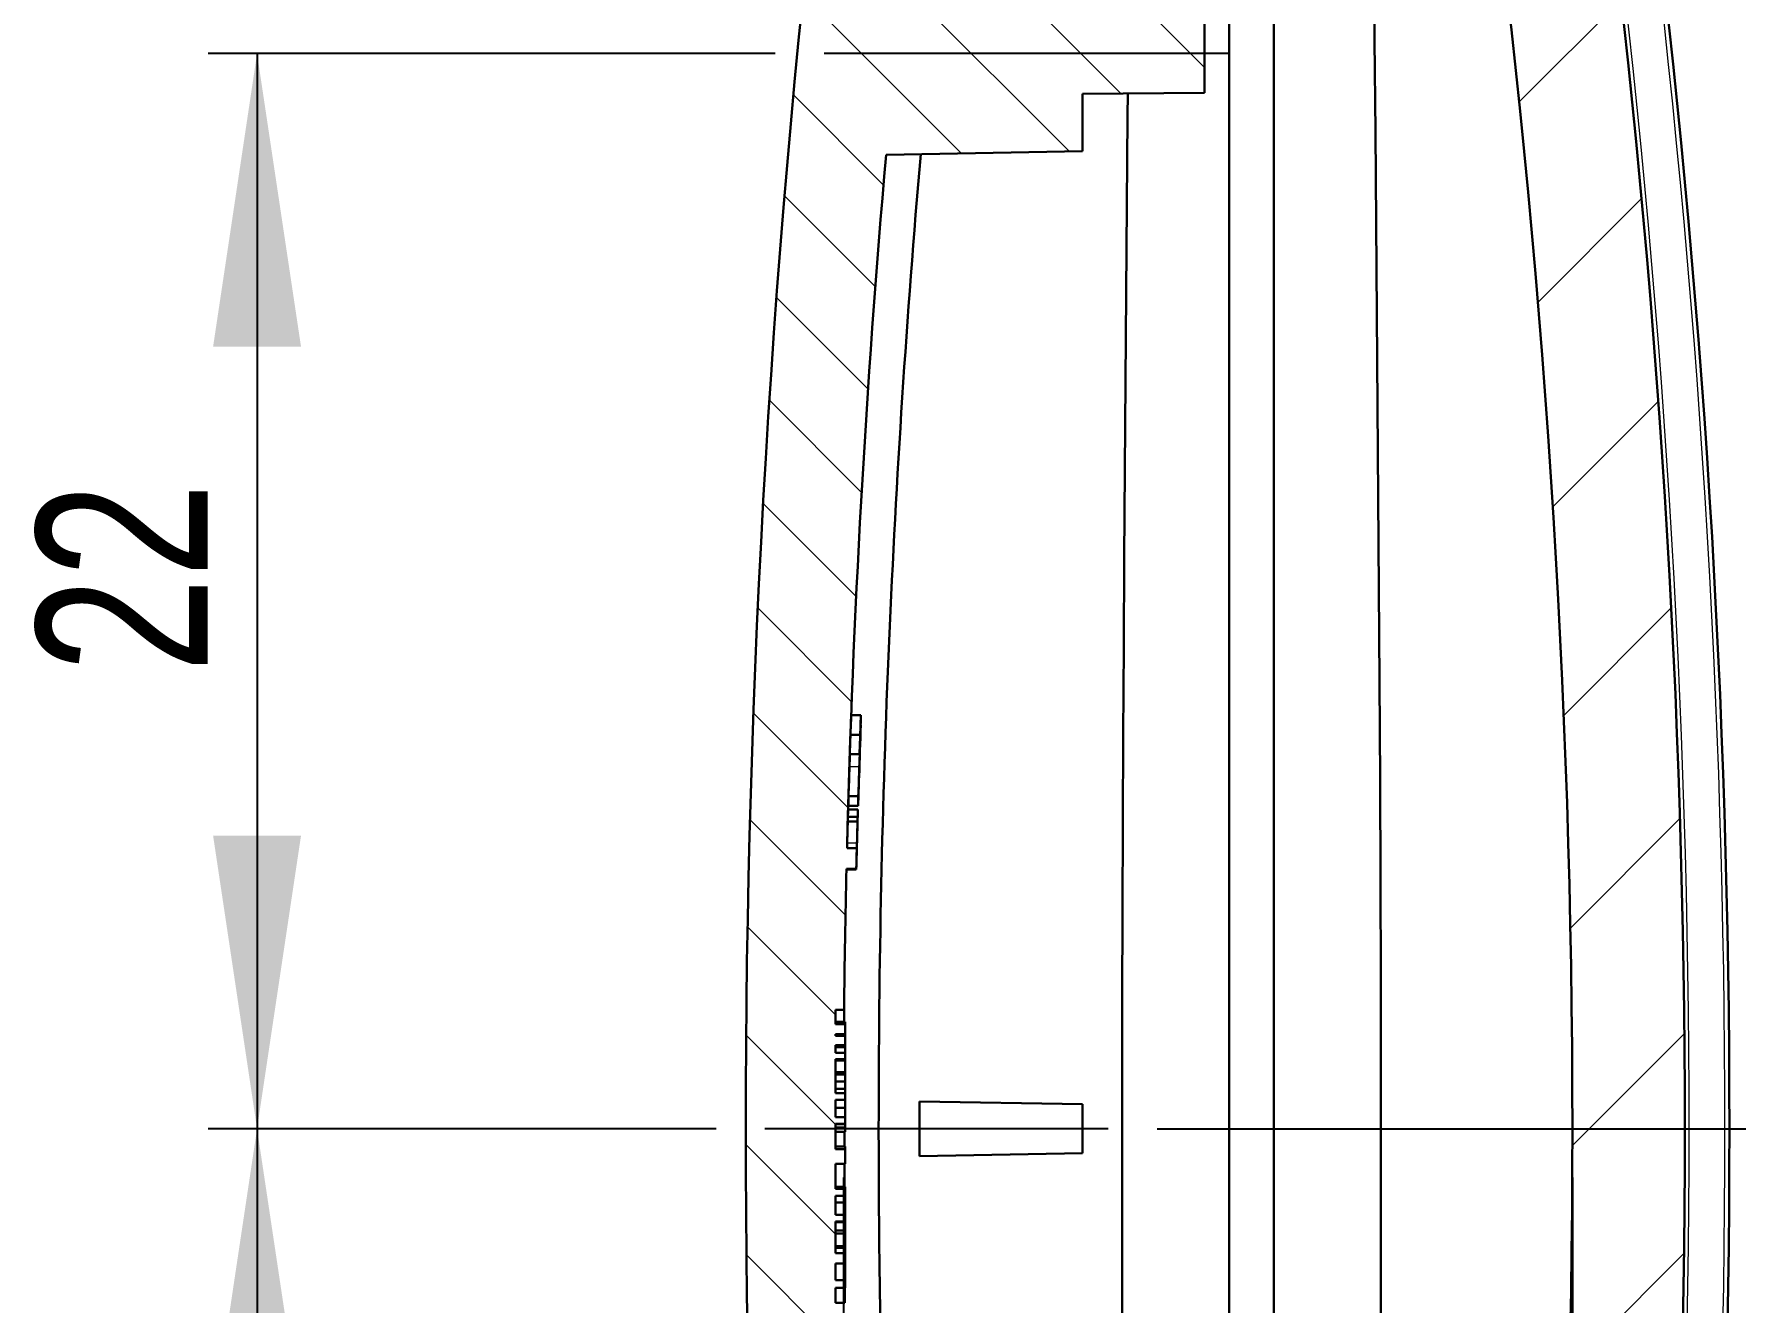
# Model space of a CAD drawing. Header units: millimetres. Extents: x 0 to 1188, y 0 to 841.
# Drawn here: x 612.32 to 647.15, y 658.54 to 684.51 of the extents above; entities that cross this region are included whole.
import ezdxf

# ---------------------------------------------------------------- set-up
doc = ezdxf.new("R2010")
doc.units = ezdxf.units.MM
doc.linetypes.add('SLD-Durchgehend', pattern=[0])
doc.styles.add('SLDTEXTSTYLE3', font='ARIALN.TTF', dxfattribs={"width": 0.87})
doc.dimstyles.new('SLDDIMSTYLE2', dxfattribs={"dimtxt": 3.5, "dimasz": 6, "dimexe": 0, "dimexo": 0.0625, "dimgap": 0.875, "dimtad": 1, "dimrnd": 1e-09, "dimzin": 12, "dimdsep": 46, "dimtxsty": 'SLDTEXTSTYLE3', "dimsah": 1, "dimcen": 0.09, "dimadec": 0, "dimazin": 3, "dimtfac": 1, "dimtofl": 0, "dimtmove": 0, "dimatfit": 3, "dimfxl": 0, "dimfrac": 2, "dimtolj": 1, "dimtzin": 12, "dimarcsym": 0})
doc.dimstyles.new('SLDDIMSTYLE3', dxfattribs={"dimtxt": 3.5, "dimasz": 6, "dimexe": 0, "dimexo": 0.0625, "dimgap": 0.875, "dimtad": 1, "dimrnd": 1e-09, "dimzin": 12, "dimdsep": 46, "dimtxsty": 'SLDTEXTSTYLE3', "dimsah": 1, "dimcen": 0.09, "dimadec": 0, "dimazin": 3, "dimtfac": 1, "dimtmove": 0, "dimatfit": 0, "dimfxl": 0, "dimfrac": 2, "dimtolj": 1, "dimtzin": 12, "dimarcsym": 0})

# ---------------------------------------------------------------- blocks, each defined once
blk = doc.blocks.new('_D_27')
for p, q in [((627.4872218244136, 684.1066927859217), (615.8846556999551, 684.1066927859217)), ((616.8846556999551, 684.1066927859217), (616.8846556999551, 662.1068535488031)), ((626.2771401397538, 662.1068535488031), (615.8846556999551, 662.1068535488031))]:
    blk.add_line(p, q)
for points in [[(616.8846556999551, 684.1066927859217), (615.9846556999552, 678.1066927859217), (617.7846556999551, 678.1066927859217)], [(616.8846556999551, 662.1068535488031), (617.7846556999551, 668.1068535488031), (615.9846556999552, 668.1068535488031)]]:
    blk.add_solid(points)
at = {"insert": (612.3729184943379, 671.4428070671291), "char_height": 3.5, "attachment_point": 1, "rotation": 90.00000000000041, "style": 'SLDTEXTSTYLE3'}
blk.add_mtext('22', dxfattribs=at)
blk = doc.blocks.new('_D_28')
for p, q in [((626.2771401397538, 662.1068535488031), (615.8846556999553, 662.1068535488032)), ((616.8846556999553, 662.1068535488032), (616.8846556999548, 640.106692785922)), ((627.4872218244136, 640.1066927859217), (615.8846556999548, 640.106692785922))]:
    blk.add_line(p, q)
for points in [[(616.8846556999553, 662.1068535488032), (615.9846556999552, 656.1068535488032), (617.7846556999551, 656.1068535488032)], [(616.8846556999548, 640.106692785922), (617.7846556999549, 646.106692785922), (615.9846556999549, 646.106692785922)]]:
    blk.add_solid(points)
at = {"insert": (612.3729184943377, 648.4642244388826), "char_height": 3.5, "attachment_point": 1, "rotation": 89.99999999999949, "style": 'SLDTEXTSTYLE3'}
blk.add_mtext('22', dxfattribs=at)
blk = doc.blocks.new('_D_29')
for p, q in [((645.3560277264996, 692.1068500735399), (664.7640368884281, 692.1068500735399)), ((663.7640368884281, 692.1068500735399), (663.7640368884281, 662.106853548803)), ((635.3040472856575, 662.106853548803), (664.7640368884281, 662.106853548803))]:
    blk.add_line(p, q)
for points in [[(663.7640368884281, 692.1068500735399), (662.8640368884281, 686.1068500735399), (664.6640368884281, 686.1068500735399)], [(663.7640368884281, 662.106853548803), (664.6640368884281, 668.106853548803), (662.8640368884281, 668.106853548803)]]:
    blk.add_solid(points)
at = {"insert": (659.2522996828111, 675.1523540385053), "char_height": 3.5, "attachment_point": 1, "rotation": 90.00000000000041, "style": 'SLDTEXTSTYLE3'}
blk.add_mtext('30', dxfattribs=at)
blk = doc.blocks.new('_D_30')
for p, q in [((635.3040472856575, 662.106853548803), (664.7640368884283, 662.1068535488025)), ((663.7640368884283, 662.1068535488025), (663.7640368884279, 632.1068500735395)), ((645.3560277264996, 632.1068500735398), (664.7640368884279, 632.1068500735395))]:
    blk.add_line(p, q)
for points in [[(663.7640368884283, 662.1068535488025), (662.8640368884282, 656.1068535488025), (664.6640368884282, 656.1068535488025)], [(663.7640368884279, 632.1068500735395), (664.664036888428, 638.1068500735395), (662.864036888428, 638.1068500735395)]]:
    blk.add_solid(points)
at = {"insert": (659.252299682811, 644.7546774675064), "char_height": 3.5, "attachment_point": 1, "rotation": 89.99999999999949, "style": 'SLDTEXTSTYLE3'}
blk.add_mtext('30', dxfattribs=at)
blk = doc.blocks.new('_D_32')
for p, q in [((628.8846806999552, 661.1068535488022), (628.884680699955, 610.53451535022)), ((643.8004887160537, 661.1068535488038), (643.8004887160535, 610.53451535022)), ((628.884680699955, 611.53451535022), (616.884680699955, 611.53451535022)), ((628.884680699955, 611.53451535022), (643.8004887160535, 611.53451535022)), ((643.8004887160535, 611.53451535022), (655.8004887160535, 611.53451535022))]:
    blk.add_line(p, q)
for points in [[(628.884680699955, 611.53451535022), (622.884680699955, 612.43451535022), (622.884680699955, 610.63451535022)], [(643.8004887160535, 611.53451535022), (649.8004887160535, 610.63451535022), (649.8004887160535, 612.43451535022)]]:
    blk.add_solid(points)
at = {"insert": (631.9364138991457, 616.046252555837), "char_height": 3.5, "attachment_point": 1, "style": 'SLDTEXTSTYLE3'}
blk.add_mtext('14,92', dxfattribs=at)

msp = doc.modelspace()

# ---------------------------------------------------------------- hatches: boundary and pattern name
at = {"linetype": 'SLD-Durchgehend', "lineweight": 0}
h = msp.add_hatch(dxfattribs=at)
h.set_pattern_fill('ANSI31', style=0)
h.set_pattern_definition([(45, (0, 0), (-2.245064030267288, 2.245064030267288), [])])
edge = h.paths.add_edge_path(flags=0)
edge.add_arc((440.5846806999552, 662.1068535488038), 207, 350.1714956414312, 352.7223075003661)
edge.add_arc((645.8178609187197, 635.8970893893895), 0.1, 352.722307500389, 442.7499999999771)
edge.add_line((645.8304808156333, 635.9962898843576), (644.5565558615382, 636.158353607946))
edge.add_arc((644.5691757584516, 636.2575541029139), 0.1, 172.7778654556889, 262.7500000000973, ccw=False)
edge.add_arc((440.5846806999552, 662.1068535488038), 205.5158080160984, 352.7778654556407, 367.2221345443605)
edge.add_arc((644.5691757584518, 687.956152994692), 0.1, 97.24999999996652, 187.2221345443668, ccw=False)
edge.add_line((644.5565558615383, 688.05535348966), (645.8304808156336, 688.2174172132484))
edge.add_arc((645.8178609187199, 688.3166177082164), 0.1, 277.2500000000245, 367.2776924996127)
edge.add_arc((440.5846806999552, 662.1068535488038), 207, 7.277692499634314, 9.82850435856915)
edge.add_spline(control_points=[(644.5465620238388, 697.4416942421199), (644.5274566566005, 697.5519753858534), (644.4890476148291, 697.6604788052501), (644.4345155662697, 697.7582192850956), (644.3879811211568, 697.8416252658874), (644.3287809789766, 697.9190696270989), (644.2605051336185, 697.9858560115978)], knot_values=[1.430489624538199e-17, 1.430489624538199e-17, 1.430489624538199e-17, 1.430489624538199e-17, 0.0003357715167857481, 0.0003357715167857481, 0.0003357715167857481, 0.0006211764384765263, 0.0006211764384765263, 0.0006211764384765263, 0.0006211764384765263], weights=[1, 1, 1, 1, 1, 1, 1], degree=3, periodic=0)
edge.add_spline(control_points=[(644.2605051336185, 697.9858560115978), (643.6197133676845, 698.6126686865487), (642.9410623902523, 699.2029624291266), (642.2314921833391, 699.7507017268122), (641.6916678015667, 700.1674089460059), (641.132741633489, 700.5604727869743), (640.5580246324945, 700.9275635638293)], knot_values=[3.07237137224682e-05, 3.07237137224682e-05, 3.07237137224682e-05, 3.07237137224682e-05, 0.002719881707251286, 0.002719881707251286, 0.002719881707251286, 0.004764230953056328, 0.004764230953056328, 0.004764230953056328, 0.004764230953056328], weights=[1, 1, 1, 1, 1, 1, 1], degree=3, periodic=0)
edge.add_spline(control_points=[(640.5580246324945, 700.9275635638293), (640.4822606928768, 700.9759565005332), (640.3963176074376, 701.0110459905678), (640.3083337488766, 701.0295092378966), (640.2705728974145, 701.0374332815938), (640.2320850041433, 701.0424495572756), (640.1935545639674, 701.0444688520802)], knot_values=[3.736708725176135e-17, 3.736708725176135e-17, 3.736708725176135e-17, 3.736708725176135e-17, 0.000269700681910329, 0.000269700681910329, 0.000269700681910329, 0.0003839048015372343, 0.0003839048015372343, 0.0003839048015372343, 0.0003839048015372343], weights=[1, 1, 1, 1, 1, 1, 1], degree=3, periodic=0)
edge.add_line((640.1935545639674, 701.0444688520801), (637.6946806999553, 701.1754292820013))
edge.add_line((637.6946806999553, 701.1754292820013), (637.6946806999553, 699.1726845900056))
edge.add_line((637.6946806999553, 699.1726845900056), (639.7543436188312, 699.0647422303556))
edge.add_spline(control_points=[(639.7543436188312, 699.0647422303556), (640.2639671501078, 698.72799665597), (640.7593549808608, 698.3686541022533), (641.2376828261466, 697.9887643841462), (641.7195579487358, 697.6060574054754), (642.1850447592062, 697.2017612084553), (642.631449262248, 696.7782151248259)], knot_values=[2.489836038553667e-05, 2.489836038553667e-05, 2.489836038553667e-05, 2.489836038553667e-05, 0.001857389109943501, 0.001857389109943501, 0.001857389109943501, 0.003703498353966795, 0.003703498353966795, 0.003703498353966795, 0.003703498353966795], weights=[1, 1, 1, 1, 1, 1, 1], degree=3, periodic=0)
edge.add_arc((440.5846806999552, 662.1068535488038), 205, 9.146626698531804, 9.737157490976585, ccw=False)
edge.add_spline(control_points=[(642.9780590514101, 694.6939736959544), (639.8746601028989, 694.6668907436227), (636.7712611543878, 694.6398077912911), (633.6678622058768, 694.6127248389591), (633.4434683705697, 694.6107665836249), (633.2190745352625, 694.6088083282906), (632.9946806999553, 694.6068500729564)], knot_values=[0.01553141202188759, 0.01553141202188759, 0.01553141202188759, 0.01553141202188759, 0.02484196338468785, 0.02484196338468785, 0.02484196338468785, 0.02551517052427439, 0.02551517052427439, 0.02551517052427439, 0.02551517052427439], weights=[1, 1, 1, 1, 1, 1, 1], degree=3, periodic=0)
edge.add_line((632.9946806999553, 694.6068500729564), (632.9946806999552, 693.4568500724594))
edge.add_spline(control_points=[(632.9946806999552, 693.4568500724594), (633.0955610696155, 693.3559697027184), (633.1964414392676, 693.2550893329691), (633.2973218089011, 693.1542089632013)], knot_values=[0.002305656127740359, 0.002305656127740359, 0.002305656127740359, 0.002305656127740359, 0.002733655288763948, 0.002733655288763948, 0.002733655288763948, 0.002733655288763948], weights=[1, 1, 1, 1], degree=3, periodic=0)
edge.add_spline(control_points=[(633.2973218089011, 693.1542089632013), (633.4063811241218, 693.1532572169748), (633.5154404393426, 693.1523054707483), (633.6244997545633, 693.1513537245218), (634.31478520797, 693.1453296946239), (635.0050706613766, 693.139305664726), (635.6953561147832, 693.1332816348279), (638.3618014508675, 693.1100119188764), (641.0282467869519, 693.0867422029227), (643.6946921230361, 693.0634724869662)], knot_values=[0.01002748567136656, 0.01002748567136656, 0.01002748567136656, 0.01002748567136656, 0.01035467607543689, 0.01035467607543689, 0.01035467607543689, 0.01242561129052426, 0.01242561129052426, 0.01242561129052426, 0.0204252519005801, 0.0204252519005801, 0.0204252519005801, 0.0204252519005801], weights=[1, 1, 1, 1, 1, 1, 1, 1, 1, 1], degree=3, periodic=0)
edge.add_spline(control_points=[(643.6946921230361, 693.0634724869662), (643.7538425737719, 693.003280550904), (643.8129930244991, 692.9430886148332), (643.8721434752099, 692.8828966787464), (643.9129892168014, 692.8413317500309), (643.953834958385, 692.7997668213077), (643.9946806999552, 692.7582018925714)], knot_values=[0.001629402823340384, 0.001629402823340384, 0.001629402823340384, 0.001629402823340384, 0.001882575896360771, 0.001882575896360771, 0.001882575896360771, 0.002057401984652887, 0.002057401984652887, 0.002057401984652887, 0.002057401984652887], weights=[1, 1, 1, 1, 1, 1, 1], degree=3, periodic=0)
edge.add_line((643.9946806999552, 692.7582018925714), (643.9946806999552, 691.4554982545083))
edge.add_spline(control_points=[(643.9946806999552, 691.4554982545083), (643.8946845077047, 691.353741389655), (643.7946883153804, 691.2519845248744), (643.694692123036, 691.1502276601135)], knot_values=[0.003882968331759342, 0.003882968331759342, 0.003882968331759342, 0.003882968331759342, 0.004310591267641046, 0.004310591267641046, 0.004310591267641046, 0.004310591267641046], weights=[1, 1, 1, 1], degree=3, periodic=0)
edge.add_spline(control_points=[(643.694692123036, 691.1502276601135), (641.0282467869519, 691.126957944157), (638.3618014508675, 691.1036882282033), (635.6953561147832, 691.0804185122519), (635.0050706613766, 691.0743944823538), (634.31478520797, 691.0683704524558), (633.6244997545633, 691.062346422558), (633.5154404393426, 691.0613946763315), (633.4063811241218, 691.060442930105), (633.2973218089011, 691.0594911838783)], knot_values=[0.02002625146303577, 0.02002625146303577, 0.02002625146303577, 0.02002625146303577, 0.02802589207309161, 0.02802589207309161, 0.02802589207309161, 0.03009682728817899, 0.03009682728817899, 0.03009682728817899, 0.03042401769224932, 0.03042401769224932, 0.03042401769224932, 0.03042401769224932], weights=[1, 1, 1, 1, 1, 1, 1, 1, 1, 1], degree=3, periodic=0)
edge.add_spline(control_points=[(633.2973218089011, 691.0594911838783), (633.1964414392676, 690.9586108141107), (633.0955610696155, 690.8577304443614), (632.9946806999552, 690.7568500746203)], knot_values=[0.005698678298353532, 0.005698678298353532, 0.005698678298353532, 0.005698678298353532, 0.006127460469451012, 0.006127460469451012, 0.006127460469451012, 0.006127460469451012], weights=[1, 1, 1, 1], degree=3, periodic=0)
edge.add_line((632.9946806999552, 690.7568500746203), (632.9946806999552, 689.6068500741234))
edge.add_spline(control_points=[(632.9946806999552, 689.6068500741234), (633.2188944234422, 689.6048933906012), (633.443108146929, 689.6029367070789), (633.6673218704159, 689.6009800235568), (635.323386586029, 689.5865277657273), (636.9794513016419, 689.5720755078979), (638.6355160172549, 689.5576232500686), (639.8516348312746, 689.5470103419583), (641.0677536452944, 689.5363974338482), (642.283872459314, 689.525784525738)], knot_values=[0.02416924985471032, 0.02416924985471032, 0.02416924985471032, 0.02416924985471032, 0.02484191663826091, 0.02484191663826091, 0.02484191663826091, 0.02981029996591309, 0.02981029996591309, 0.02981029996591309, 0.03345879533149627, 0.03345879533149627, 0.03345879533149627, 0.03345879533149627], weights=[1, 1, 1, 1, 1, 1, 1, 1, 1, 1], degree=3, periodic=0)
edge.add_arc((643.0391452557919, 688.8703739651728), 1, 139.0492118347952, 187.5305659809066)
edge.add_arc((440.5846806999552, 662.1068535488038), 203.2158080160984, -7.530565980909216, 7.530565980907113, ccw=False)
edge.add_arc((643.0391452557918, 635.343333132433), 1, 172.4694340190877, 220.9513114783459)
edge.add_spline(control_points=[(642.2838784455622, 634.6879156735829), (639.4115789760535, 634.6628494958514), (636.5392795065446, 634.63778331812), (633.6669800370358, 634.6127171403883), (633.4428802580089, 634.6107614512443), (633.2187804789819, 634.6088057621005), (632.9946806999551, 634.6068500729565)], knot_values=[0.01622466053887799, 0.01622466053887799, 0.01622466053887799, 0.01622466053887799, 0.02484188706498601, 0.02484188706498601, 0.02484188706498601, 0.02551421200214026, 0.02551421200214026, 0.02551421200214026, 0.02551421200214026], weights=[1, 1, 1, 1, 1, 1, 1], degree=3, periodic=0)
edge.add_line((632.9946806999551, 634.6068500729565), (632.9946806999551, 633.4568500724595))
edge.add_spline(control_points=[(632.9946806999551, 633.4568500724595), (633.0955610696154, 633.3559697027184), (633.1964414392673, 633.2550893329692), (633.2973218089008, 633.1542089632014)], knot_values=[0.002305656127740367, 0.002305656127740367, 0.002305656127740367, 0.002305656127740367, 0.002733655288763946, 0.002733655288763946, 0.002733655288763946, 0.002733655288763946], weights=[1, 1, 1, 1], degree=3, periodic=0)
edge.add_spline(control_points=[(633.2973218089008, 633.1542089632014), (633.4063811241216, 633.1532572169748), (633.5154404393423, 633.1523054707483), (633.6244997545631, 633.1513537245216), (634.3147852079697, 633.1453296946239), (635.0050706613764, 633.139305664726), (635.695356114783, 633.1332816348279), (638.3618014508673, 633.1100119188762), (641.0282467869516, 633.0867422029226), (643.6946921230358, 633.0634724869662)], knot_values=[0.01002748567136656, 0.01002748567136656, 0.01002748567136656, 0.01002748567136656, 0.01035467607543689, 0.01035467607543689, 0.01035467607543689, 0.01242561129052426, 0.01242561129052426, 0.01242561129052426, 0.02042525190058007, 0.02042525190058007, 0.02042525190058007, 0.02042525190058007], weights=[1, 1, 1, 1, 1, 1, 1, 1, 1, 1], degree=3, periodic=0)
edge.add_spline(control_points=[(643.6946921230358, 633.0634724869662), (643.7538425737043, 633.0032805509724), (643.8129930243645, 632.94308861497), (643.8721434750081, 632.8828966789516), (643.9129892166667, 632.8413317501677), (643.9538349583175, 632.799766821376), (643.994680699955, 632.7582018925714)], knot_values=[0.001629402823340389, 0.001629402823340389, 0.001629402823340389, 0.001629402823340389, 0.001882575896073151, 0.001882575896073151, 0.001882575896073151, 0.002057401984652952, 0.002057401984652952, 0.002057401984652952, 0.002057401984652952], weights=[1, 1, 1, 1, 1, 1, 1], degree=3, periodic=0)
edge.add_line((643.994680699955, 632.7582018925714), (643.994680699955, 631.4554982545083))
edge.add_spline(control_points=[(643.994680699955, 631.4554982545083), (643.8946845077045, 631.3537413896552), (643.7946883153802, 631.2519845248744), (643.6946921230358, 631.1502276601134)], knot_values=[0.003882968331784258, 0.003882968331784258, 0.003882968331784258, 0.003882968331784258, 0.004310591267677723, 0.004310591267677723, 0.004310591267677723, 0.004310591267677723], weights=[1, 1, 1, 1], degree=3, periodic=0)
edge.add_spline(control_points=[(643.6946921230358, 631.1502276601134), (641.0282467869516, 631.1269579441571), (638.3618014508673, 631.1036882282034), (635.695356114783, 631.080418512252), (635.0050706613764, 631.0743944823538), (634.3147852079697, 631.0683704524558), (633.6244997545631, 631.062346422558), (633.5154404393423, 631.0613946763315), (633.4063811241216, 631.0604429301048), (633.2973218089008, 631.0594911838784)], knot_values=[0.02002625146303576, 0.02002625146303576, 0.02002625146303576, 0.02002625146303576, 0.02802589207309156, 0.02802589207309156, 0.02802589207309156, 0.03009682728817894, 0.03009682728817894, 0.03009682728817894, 0.03042401769224927, 0.03042401769224927, 0.03042401769224927, 0.03042401769224927], weights=[1, 1, 1, 1, 1, 1, 1, 1, 1, 1], degree=3, periodic=0)
edge.add_spline(control_points=[(633.2973218089008, 631.0594911838784), (633.1964414392673, 630.9586108141107), (633.0955610696154, 630.8577304443613), (632.9946806999551, 630.7568500746204)], knot_values=[0.005698678298341526, 0.005698678298341526, 0.005698678298341526, 0.005698678298341526, 0.006127460469435534, 0.006127460469435534, 0.006127460469435534, 0.006127460469435534], weights=[1, 1, 1, 1], degree=3, periodic=0)
edge.add_line((632.994680699955, 630.7568500746204), (632.994680699955, 629.6068500741233))
edge.add_spline(control_points=[(632.994680699955, 629.6068500741233), (633.218981975077, 629.6048926265496), (633.443283250199, 629.6029351789758), (633.6675845253208, 629.6009777314022), (635.3236507557596, 629.586525460353), (636.9797169861982, 629.5720731893039), (638.6357832166369, 629.5576209182549), (640.0832081223859, 629.5449894324626), (641.530633028135, 629.5323579466701), (642.978057933884, 629.5197264608778)], knot_values=[0.02416900991305474, 0.02416900991305474, 0.02416900991305474, 0.02416900991305474, 0.02484193936151197, 0.02484193936151197, 0.02484193936151197, 0.02981032723381436, 0.02981032723381436, 0.02981032723381436, 0.03415276729787304, 0.03415276729787304, 0.03415276729787304, 0.03415276729787304], weights=[1, 1, 1, 1, 1, 1, 1, 1, 1, 1], degree=3, periodic=0)
edge.add_arc((440.5846806999552, 662.1068535488038), 205, 350.26284250902216, 350.85337133659516, ccw=False)
edge.add_spline(control_points=[(642.6314492622478, 627.4354919727799), (642.1886215572724, 627.0153395350538), (641.7270200617058, 626.6141323583558), (641.2492737086336, 626.234154899357), (640.7673549663219, 625.8508589140084), (640.268080764896, 625.4884286080662), (639.7543436188311, 625.1489648672504)], knot_values=[2.603938324540252e-05, 2.603938324540252e-05, 2.603938324540252e-05, 2.603938324540252e-05, 0.001857328200881535, 0.001857328200881535, 0.001857328200881535, 0.003704639417050646, 0.003704639417050646, 0.003704639417050646, 0.003704639417050646], weights=[1, 1, 1, 1, 1, 1, 1], degree=3, periodic=0)
edge.add_line((639.7543436188311, 625.1489648672504), (637.694680699955, 625.0410225076004))
edge.add_line((637.694680699955, 625.0410225076004), (637.694680699955, 623.0382778156046))
edge.add_line((637.694680699955, 623.0382778156046), (640.1935545639672, 623.1692382455259))
edge.add_spline(control_points=[(640.1935545639672, 623.1692382455259), (640.2773823668492, 623.1736314745172), (640.3616077094545, 623.1925582819729), (640.4392558545458, 623.2244513307592), (640.48052235057, 623.2414010514433), (640.5204277404551, 623.2621291540349), (640.5580246324944, 623.2861435337768)], knot_values=[5.204170427930421e-18, 5.204170427930421e-18, 5.204170427930421e-18, 5.204170427930421e-18, 0.000251828530895371, 0.000251828530895371, 0.000251828530895371, 0.0003842927863091812, 0.0003842927863091812, 0.0003842927863091812, 0.0003842927863091812], weights=[1, 1, 1, 1, 1, 1, 1], degree=3, periodic=0)
edge.add_spline(control_points=[(640.5580246324944, 623.2861435337768), (641.3138985684872, 623.7689452429447), (642.0427250917342, 624.2969351681401), (642.7370440163496, 624.8647063618525), (643.2645548451774, 625.2960721828919), (643.7733786418402, 625.7513514248337), (644.2605051336183, 626.2278510860081)], knot_values=[2.855903457065282e-05, 2.855903457065282e-05, 2.855903457065282e-05, 2.855903457065282e-05, 0.0027192807365198, 0.0027192807365198, 0.0027192807365198, 0.00476206783299128, 0.00476206783299128, 0.00476206783299128, 0.00476206783299128], weights=[1, 1, 1, 1, 1, 1, 1], degree=3, periodic=0)
edge.add_spline(control_points=[(644.2605051336183, 626.2278510860081), (644.3405151464219, 626.3061156530865), (644.408116052358, 626.3992733847435), (644.4577097934402, 626.4996098459841), (644.5000301812727, 626.5852310929552), (644.5302586255126, 626.6779054043348), (644.5465620238385, 626.7720128554861)], knot_values=[2.655033808261411e-17, 2.655033808261411e-17, 2.655033808261411e-17, 2.655033808261411e-17, 0.0003357715018865523, 0.0003357715018865523, 0.0003357715018865523, 0.0006211764377842882, 0.0006211764377842882, 0.0006211764377842882, 0.0006211764377842882], weights=[1, 1, 1, 1, 1, 1, 1], degree=3, periodic=0)
h = msp.add_hatch(dxfattribs=at)
h.set_pattern_fill('ANSI31', scale=0.5, angle=90.0000000000002, style=0)
h.set_pattern_definition([(135.0000000000002, (0, 0), (-1.12253201513364, -1.122532015133648), [])])
edge = h.paths.add_edge_path(flags=0)
edge.add_line((629.0444480957451, 653.5728974404415), (629.2445884641178, 653.5728974404415))
edge.add_arc((856.8846806999552, 662.1068535488022), 227.8, 182.106578216694, 182.1469451740538, ccw=False)
edge.add_line((629.2386324796422, 653.733280256896), (629.0384973430135, 653.733280256896))
edge.add_arc((856.8846806999552, 662.1068535488022), 227.9999999999999, 181.997214541854, 182.1047295090637, ccw=False)
edge.add_line((629.0231855718636, 654.1608458725734), (629.2233072480468, 654.1608458725734))
edge.add_arc((856.8846806999552, 662.1068535488022), 227.8, 181.9586055132902, 181.9989687340629, ccw=False)
edge.add_line((629.2177660075852, 654.321228689028), (629.0176491979346, 654.321228689028))
edge.add_arc((856.8846806999552, 662.1068535488022), 227.9999999999999, 180.8959051152615, 181.9568867696259, ccw=False)
edge.add_line((628.9125531259002, 658.541878182996), (628.7183034011896, 658.5418781829957))
edge.add_line((628.7183034011896, 658.5418781829957), (628.7183034011896, 658.8536865989194))
edge.add_line((628.7183034011896, 658.8536865989194), (628.9183034011896, 658.8536865992185))
edge.add_line((628.9183034011896, 658.8536865992185), (628.9183034011897, 659.0109263744325))
edge.add_line((628.9183034011897, 659.0109263744325), (628.7183034011896, 659.0109263744325))
edge.add_line((628.7183034011896, 659.0109263744325), (628.7183034011896, 659.3496319583534))
edge.add_line((628.7183034011896, 659.3496319583534), (628.9183034011896, 659.3496319582948))
edge.add_line((628.9183034011896, 659.3496319582948), (628.91830340119, 659.5592034974609))
edge.add_line((628.91830340119, 659.5592034974609), (628.7183034011896, 659.5592034974609))
edge.add_line((628.7183034011896, 659.5592034974609), (628.7183034011896, 660.2108182077438))
edge.add_line((628.7183034011896, 660.2108182077438), (628.9183034011896, 660.2108182077438))
edge.add_line((628.9183034011896, 660.2108182077438), (628.9183034011896, 660.3454678808959))
edge.add_line((628.9183034011896, 660.3454678808959), (628.7183034011896, 660.345467882755))
edge.add_line((628.7183034011896, 660.345467882755), (628.7183034011896, 660.7364489006492))
edge.add_line((628.7183034011896, 660.7364489006492), (628.9183034011896, 660.7364488983679))
edge.add_line((628.9183034011896, 660.7364488983679), (628.9183034011896, 660.8757820583695))
edge.add_line((628.9183034011896, 660.8757820583695), (628.7183034011896, 660.8757820583695))
edge.add_line((628.7183034011896, 660.8757820583695), (628.7183034011896, 661.3918781829956))
edge.add_line((628.7183034011896, 661.3918781829956), (628.9183034011896, 661.3918781829956))
edge.add_line((628.9183034011896, 661.3918781829956), (628.9183034011896, 661.6918781829957))
edge.add_line((628.9183034011896, 661.6918781829957), (628.7183034011896, 661.6918781829957))
edge.add_line((628.7183034011896, 661.6918781829957), (628.7183034011896, 662.2038928943455))
edge.add_line((628.7183034011896, 662.2038928943455), (628.9183034011896, 662.2038928943455))
edge.add_line((628.9183034011896, 662.2038928943455), (628.9183034011896, 662.341480116341))
edge.add_line((628.9183034011896, 662.341480116341), (628.7183034011896, 662.3414801152377))
edge.add_line((628.7183034011896, 662.3414801152377), (628.7183034011896, 662.6974522867758))
edge.add_line((628.7183034011896, 662.6974522867758), (628.9183034011896, 662.6974522868994))
edge.add_line((628.9183034011896, 662.6974522868994), (628.9183034011896, 662.835430197684))
edge.add_line((628.9183034011896, 662.835430197684), (628.7183034011896, 662.835430197684))
edge.add_line((628.7183034011896, 662.835430197684), (628.7183034011896, 663.5305636404834))
edge.add_line((628.7183034011896, 663.5305636404834), (628.9183034011896, 663.5305636404834))
edge.add_line((628.9183034011896, 663.5305636404834), (628.9183034011896, 663.656633223954))
edge.add_line((628.9183034011896, 663.656633223954), (628.7183034011896, 663.656633223954))
edge.add_line((628.7183034011896, 663.656633223954), (628.7183034011896, 663.8189283883532))
edge.add_line((628.7183034011896, 663.8189283883532), (628.9183034011896, 663.8189283883532))
edge.add_line((628.9183034011896, 663.8189283883532), (628.9183034011896, 664.0057275156307))
edge.add_line((628.9183034011896, 664.0057275156307), (628.7183034011896, 664.005727515628))
edge.add_line((628.7183034011896, 664.005727515628), (628.7183034011896, 664.0403894488707))
edge.add_line((628.7183034011896, 664.0403894488707), (628.9183034011896, 664.0403894488707))
edge.add_line((628.9183034011896, 664.0403894488707), (628.9183034011896, 664.2451414148313))
edge.add_line((628.9183034011896, 664.2451414148313), (628.7183034011896, 664.2451414148313))
edge.add_line((628.7183034011896, 664.2451414148313), (628.7183034011896, 664.5418781829952))
edge.add_line((628.7183034011896, 664.5418781829952), (628.8976840202522, 664.5418781829952))
edge.add_arc((856.8846806999552, 662.1068535488022), 227.9999999999999, 178.6634885530515, 179.3880733029845, ccw=False)
edge.add_line((628.9467083401969, 667.4248189982972), (629.1467628130166, 667.4248189982964))
edge.add_arc((856.8846806999552, 662.1068535488022), 227.8, 178.5560001710087, 178.66231493213, ccw=False)
edge.add_line((629.1570225740136, 667.8473870148046), (628.9569590960972, 667.8473870147945))
edge.add_arc((856.8846806999552, 662.1068535488022), 227.9999999999999, 174.9853164956326, 178.5572671054252, ccw=False)
edge.add_line((629.7573895746157, 682.0365707084934), (633.7746806999552, 682.1066927859217))
edge.add_line((633.7746806999552, 682.1066927859217), (633.7746806999552, 683.2848756164462))
edge.add_line((633.7746806999552, 683.2848756164462), (636.2746806999553, 683.3066927859231))
edge.add_line((636.2746806999553, 683.3066927859231), (636.2746806999553, 684.9066927859203))
edge.add_line((636.2746806999553, 684.9066927859203), (633.7746806999552, 684.9285099553972))
edge.add_line((633.7746806999552, 684.9285099553972), (633.7746806999552, 686.1066927859217))
edge.add_line((633.7746806999552, 686.1066927859217), (630.1580312588299, 686.1698216367391))
edge.add_arc((856.8846806999552, 662.1068535488022), 227.9999999999999, 173.2922425314039, 173.941759236418, ccw=False)
edge.add_line((630.4453762699311, 688.7384402316653), (634.2017694213764, 688.9353044548467))
edge.add_line((634.2017694213764, 688.9353044548467), (634.2017694213764, 689.5853044548463))
edge.add_line((634.2017694213764, 689.5853044548463), (632.7017694213764, 689.5983947565328))
edge.add_line((632.7017694213764, 689.5983947565328), (632.7017694213764, 690.7066927859225))
edge.add_line((632.7017694213764, 690.7066927859225), (631.0317694213765, 690.7212666551331))
edge.add_line((631.0317694213765, 690.7212666551331), (631.0317694213765, 689.8848792354846))
edge.add_line((631.0317694213765, 689.8848792354846), (628.8044563253884, 689.768150702356))
edge.add_arc((628.8201571122612, 689.4685618419295), 0.3, 92.99999999998239, 173.1587211048472)
edge.add_arc((856.8846806999552, 662.1068535488022), 229.9999999999999, 173.1587211048525, 186.8413601819421)
edge.add_arc((628.8201959311534, 634.7448216955022), 0.3, 186.8413601819557, 267.0000000000184)
edge.add_line((628.8044951442806, 634.4452328350757), (631.0317694213763, 634.3285063363588))
edge.add_line((631.0317694213763, 634.3285063363588), (631.0317694213763, 633.4921189167103))
edge.add_line((631.0317694213763, 633.4921189167103), (632.7017694213762, 633.5066927859209))
edge.add_line((632.7017694213762, 633.5066927859209), (632.7017694213762, 634.6153123410731))
edge.add_line((632.7017694213762, 634.6153123410731), (634.2017694213763, 634.6284026427597))
edge.add_line((634.2017694213763, 634.6284026427597), (634.2017694213763, 635.2780811169968))
edge.add_line((634.2017694213763, 635.2780811169968), (630.4454143194208, 635.4749433460889))
edge.add_arc((856.8846806999552, 662.1068535488022), 227.9999999999999, 186.0583218656738, 186.7078393286046, ccw=False)
edge.add_line((630.1580653201532, 638.0435645296469), (633.7746806999552, 638.1066927859217))
edge.add_line((633.7746806999552, 638.1066927859217), (633.7746806999552, 639.2848756164462))
edge.add_line((633.7746806999552, 639.2848756164462), (636.2746806999551, 639.3066927859231))
edge.add_line((636.2746806999551, 639.3066927859231), (636.2746806999551, 640.9066927859203))
edge.add_line((636.2746806999551, 640.9066927859203), (633.7746806999552, 640.9285099553972))
edge.add_line((633.7746806999552, 640.9285099553972), (633.7746806999552, 642.1066927859217))
edge.add_line((633.7746806999552, 642.1066927859217), (629.7574178310149, 642.1768143701329))
edge.add_arc((856.8846806999552, 662.1068535488022), 227.9999999999999, 183.9444885079042, 185.0147647377992, ccw=False)
edge.add_line((629.4247748089501, 646.422746559397), (629.8257262675328, 646.422746559397))
edge.add_arc((856.8846806999552, 662.1068535488022), 227.5999999999999, 183.9009655996922, 183.951431826967, ccw=False)
edge.add_line((629.8119997567369, 646.6227465593969), (629.4110724928917, 646.6227465593969))
edge.add_arc((856.8846806999552, 662.1068535488022), 227.9999999999999, 183.7933656909497, 183.8941112338223, ccw=False)
edge.add_line((629.3841978074299, 647.022746559397), (629.7850776260349, 647.022746559397))
edge.add_arc((856.8846806999552, 662.1068535488022), 227.5999999999999, 183.3083883586357, 183.8000421982163, ccw=False)
edge.add_line((629.6640038026463, 648.9720147477836), (629.2633372154935, 648.9720147477836))
edge.add_arc((856.8846806999552, 662.1068535488022), 227.9999999999999, 183.2142970453456, 183.3025777262221, ccw=False)
edge.add_line((629.2433694041287, 649.3227465593969), (629.6440007844009, 649.3227465593969))
edge.add_arc((856.8846806999552, 662.1068535488022), 227.5999999999999, 183.1695258681399, 183.2199520229362, ccw=False)
edge.add_line((629.6328374702925, 649.5227465593969), (629.2322257356408, 649.5227465593969))
edge.add_arc((856.8846806999552, 662.1068535488022), 227.9999999999999, 182.1450610080418, 183.163959632384, ccw=False)

# ---------------------------------------------------------------- linework, layer by layer
at = {"color": 7, "linetype": 'SLD-Durchgehend', "lineweight": 30}
for p, q in [((636.7746806958281, 634.6398051777512), (636.7746806958281, 689.5740069398314)), ((637.694680658035, 634.6478369036347), (637.694680658035, 689.5659752139479)), ((636.2746807011832, 683.3066921630532), (636.2746807011832, 684.9066931703717)), ((633.7746806115434, 683.2848750004202), (636.2746807011832, 683.3066921630532)), ((633.7746806115434, 683.2848750004202), (633.7746806115434, 682.1066923388869)), ((629.757389719464, 682.0365711995989), (633.7746806115434, 682.1066923388869)), ((629.042396149464, 670.5682454580099), (629.2425345767812, 670.5682454580099)), ((629.2425347594799, 670.5682453203906), (629.235188793882, 670.3682453203907)), ((629.0272854406909, 670.1682452061802), (629.227410829492, 670.1682452061802)), ((629.2351887699739, 670.3682448664338), (629.2369373281077, 670.3682448664338)), ((629.0140927907602, 669.7682454200119), (629.2142065380291, 669.7682454200119)), ((629.2210246665194, 669.9682453203906), (629.2142064719183, 669.7682453203906)), ((629.2227733087317, 669.9682455459267), (629.2210247505978, 669.9682455459267)), ((628.9840981502608, 668.7120273658663), (629.1841853548364, 668.7120273658663)), ((628.9882658187822, 668.9120274917811), (629.1883572143093, 668.9120274917811)), ((628.9722819950954, 668.3924123594195), (629.1723589551226, 668.3924123594195)), ((628.9746289279834, 668.4924121895463), (629.1747082163171, 668.4924121895463)), ((628.9805907894448, 668.6388226175338), (629.1806747343913, 668.6388226175338)), ((629.1652902167813, 668.0924124033779), (629.1663654286937, 668.0924124033779)), ((629.1570224006251, 667.847387021932), (628.9569589447752, 667.847387021932)), ((628.9464117166177, 667.4093995192677), (629.1464784320966, 667.4093995192677)), ((628.9467083428577, 667.4248189614743), (629.1467629511432, 667.4248189614743)), ((628.8976839881913, 664.5418782667846), (628.7183038097397, 664.5418782667846)), ((628.7183038097397, 664.2451414322138), (628.7183038097397, 664.5418782667846)), ((628.9183034699932, 664.2928766036064), (628.7183038097397, 664.2928766036064)), ((628.9183034699932, 664.2451414322138), (628.7183038097397, 664.2451414322138)), ((628.9183034699932, 664.2451414322138), (628.9183034699932, 664.2922672858119)), ((628.9183034699932, 664.0403894656927), (628.9183034699932, 664.2451414322138)), ((628.7183038097397, 664.0403894656927), (628.9183034699932, 664.0403894656927)), ((628.7183038097397, 664.0057275021106), (628.7183038097397, 664.0403894656927)), ((628.9183034699932, 664.0261008819223), (628.7183038097397, 664.0261008819223)), ((628.9183034699932, 664.0057275021106), (628.7183038097397, 664.0057275021106)), ((628.7183038097397, 663.8189284080297), (628.9183034699932, 663.8189284080297)), ((628.7183038097397, 663.6566332257942), (628.7183038097397, 663.8189284080297)), ((628.9183034699932, 664.0261008819223), (628.9183034699932, 664.0383040016175)), ((628.9183034699932, 664.0078128497705), (628.9183034699932, 664.0261008819223)), ((628.9183034699932, 663.8189284080297), (628.9183034699932, 664.0057275021106)), ((628.9183034699932, 663.7790696644813), (628.9183034699932, 663.8189284080297)), ((628.9183034699932, 663.7790696644813), (628.7183038097397, 663.7790696644813)), ((628.7183038097397, 663.7787736203179), (628.9183034699932, 663.7787736203179)), ((628.9183034699932, 663.6566332257942), (628.7183038097397, 663.6566332257942)), ((628.7183038097397, 663.5305636977434), (628.9183034699932, 663.5305636977434)), ((628.7183038097397, 662.8354301741936), (628.7183038097397, 663.5305636977434)), ((628.9183034699932, 663.5037570908323), (628.7183038097397, 663.5037570908323)), ((628.7183038097397, 663.5031319405541), (628.9183034699932, 663.5031319405541)), ((628.9183034699932, 663.6587285851717), (628.9183034699932, 663.7744785934344)), ((628.9183034699932, 663.5305636977434), (628.9183034699932, 663.6566332257942)), ((628.9183034699932, 663.5037570908323), (628.9183034699932, 663.5305636977434)), ((628.9183034699932, 663.2610381297425), (628.9183034699932, 663.5016717431724)), ((628.9183034699932, 663.2610381297425), (628.7183038097397, 663.2610381297425)), ((628.9183034699932, 663.2144756098867), (628.7183038097397, 663.2144756098867)), ((628.9183034699932, 663.2144756098867), (628.9183034699932, 663.2610381297425)), ((628.9183034699932, 663.0763261877589), (628.9183034699932, 663.2123802505091)), ((628.9183034699932, 663.0763261877589), (628.7183038097397, 663.0763261877589)), ((628.9183034699932, 662.9243941228494), (628.7183038097397, 662.9243941228494)), ((628.9183034699932, 662.9228498736054), (628.7183038097397, 662.9228498736054)), ((628.9183034699932, 662.8354301741936), (628.7183038097397, 662.8354301741936)), ((628.9183034699932, 662.9272319791496), (628.9183034699932, 663.0763261877589)), ((628.9183034699932, 662.8375255917788), (628.9183034699932, 662.9228498736054)), ((628.9183034699932, 662.6974522900425), (628.9183034699932, 662.8354301741936)), ((628.7183038097397, 662.6974522900425), (628.9183034699932, 662.6974522900425)), ((628.7183038097397, 662.341480109201), (628.7183038097397, 662.6974522900425)), ((628.9183034699932, 662.5356904355001), (628.7183038097397, 662.5356904355001)), ((628.9183034699932, 662.5356904355001), (628.9183034699932, 662.6974522900425)), ((628.9183034699932, 662.341480109201), (628.9183034699932, 662.5356904355001)), ((630.4375834901408, 661.5484435409896), (630.4380659152345, 662.664933590743)), ((630.4380659152345, 662.664933590743), (633.7746806115434, 662.6066928096704)), ((633.7746806115434, 662.6066928096704), (633.7746806115434, 661.606692762173)), ((628.9183034699932, 662.341480109201), (628.7183038097397, 662.341480109201)), ((628.7183038097397, 662.2038928930422), (628.9183034699932, 662.2038928930422)), ((628.7183038097397, 661.6918781896245), (628.7183038097397, 662.2038928930422)), ((628.7183038097397, 662.2028163860093), (628.9183034699932, 662.2028163860093)), ((628.9183034699932, 662.1329214544246), (628.7183038097397, 662.1329214544246)), ((628.9183034699932, 662.2038928930422), (628.9183034699932, 662.341480109201)), ((628.9183034699932, 662.1329214544246), (628.9183034699932, 662.2011610328925)), ((628.9183034699932, 662.0424527013099), (628.9183034699932, 662.1329214544246)), ((628.9183034699932, 662.0424527013099), (628.7183038097397, 662.0424527013099)), ((628.9183034699932, 661.7442863884505), (628.7183038097397, 661.7442863884505)), ((628.9183034699932, 661.7435051252257), (628.7183038097397, 661.7435051252257)), ((628.9183034699932, 661.6939735781059), (628.9183034699932, 661.7435051252257)), ((628.7183038097397, 661.6918781896245), (628.9183034699932, 661.6918781896245)), ((628.9183034699932, 661.3918782044791), (628.7183038097397, 661.3918782044791)), ((628.7183038097397, 660.875782016258), (628.7183038097397, 661.3918782044791)), ((628.9183034699932, 661.6918781896245), (628.9183034699932, 661.3918782044791)), ((630.4375834901408, 661.5484435409896), (633.7746806115434, 661.606692762173)), ((628.9183034699932, 660.9204723449081), (628.7183038097397, 660.9204723449081)), ((628.9183034699932, 660.9142988403917), (628.7183038097397, 660.9142988403917)), ((628.9183034699932, 660.875782016258), (628.7183038097397, 660.875782016258)), ((628.7183038097397, 660.7364489413455), (628.9183034699932, 660.7364489413455)), ((628.7183038097397, 660.3454678501591), (628.7183038097397, 660.7364489413455)), ((628.9183034699932, 660.9142988403917), (628.9183034699932, 660.9200398619876)), ((628.9183034699932, 660.875782016258), (628.9183034699932, 660.9142988403917)), ((628.9183034699932, 660.7364489413455), (628.9183034699932, 660.875782016258)), ((628.9183034699932, 660.597872566025), (628.9183034699932, 660.7343534655527)), ((628.9183034699932, 660.597872566025), (628.7183038097397, 660.597872566025)), ((628.9183034699932, 660.3454678501591), (628.7183038097397, 660.3454678501591)), ((628.9183034699932, 660.5999579136849), (628.9183034699932, 660.602354090254)), ((628.9183034699932, 660.3454678501591), (628.9183034699932, 660.597872566025)), ((628.9183034699932, 660.2108181636438), (628.9183034699932, 660.3454678501591)), ((628.7183038097397, 660.2108181636438), (628.9183034699932, 660.2108181636438)), ((628.7183038097397, 659.5592035395682), (628.7183038097397, 660.2108181636438)), ((628.7183038097397, 660.1972677694291), (628.9183034699932, 660.1972677694291)), ((628.9183034699932, 660.0242163935334), (628.7183038097397, 660.0242163935334)), ((628.9183034699932, 660.1982504311607), (628.9183034699932, 660.2108181636438)), ((628.9183034699932, 660.0242163935334), (628.9183034699932, 660.1961649670855)), ((628.9183034699932, 659.9621849549592), (628.9183034699932, 660.0242163935334)), ((628.9183034699932, 659.9621849549592), (628.7183038097397, 659.9621849549592)), ((628.9183034699932, 659.7023524758995), (628.7183038097397, 659.7023524758995)), ((628.9183034699932, 659.6673524422229), (628.7183038097397, 659.6673524422229)), ((628.9183034699932, 659.7044479516924), (628.9183034699932, 659.9600997237146)), ((628.9183034699932, 659.6673524422229), (628.9183034699932, 659.7023524758995)), ((628.9183034699932, 659.5592035395682), (628.9183034699932, 659.6673524422229)), ((628.9183034699932, 659.5592035395682), (628.7183038097397, 659.5592035395682)), ((628.7183038097397, 659.3496319787234), (628.9183034699932, 659.3496319787234)), ((628.7183038097397, 659.0109264893115), (628.7183038097397, 659.3496319787234)), ((628.9183034699932, 659.3496319787234), (628.9183034699932, 659.5592035395682)), ((628.9183034699932, 659.0109264893115), (628.9183034699932, 659.3496319787234)), ((628.9183034699932, 659.0109264893115), (628.7183038097397, 659.0109264893115)), ((628.9183034699932, 658.8536866424263), (628.9183034699932, 659.0109264893115)), ((628.7183038097397, 658.8536866424263), (628.9183034699932, 658.8536866424263)), ((628.7183038097397, 658.5418782146305), (628.7183038097397, 658.8536866424263)), ((628.7183038097397, 658.5418782146305), (628.9125530187563, 658.5418782146305))]:
    msp.add_line(p, q, dxfattribs=at)
for p, q in [((636.7746806999552, 684.1066927859217), (628.4872218244136, 684.1066927859217)), ((634.3040472856575, 662.106853548803), (627.2771401397538, 662.1068535488031))]:
    msp.add_line(p, q)
at = {"color": 7, "linetype": 'SLD-Durchgehend', "lineweight": 0}
for p, q in [((629.0089123089389, 669.5182453790337), (629.2090213995949, 669.5182453790337)), ((628.9601692136899, 667.9593995162875), (629.1602354635075, 667.9593995162875))]:
    msp.add_line(p, q, dxfattribs=at)
at = {"color": 7, "linetype": 'SLD-Durchgehend', "lineweight": 30, "flags": 128}
for points in [[(639.7093563013301, 689.548252145353), (639.7216104109363, 688.1101950952441), (639.73776676213, 686.2450800785452), (639.7539855119363, 684.3789312937886), (639.770089010574, 682.5117897191674), (639.7858940203265, 680.6437745639712), (639.8012166049854, 678.7750031748444), (639.8159161348418, 676.9003504836589), (639.8297486033813, 675.0250169956714), (639.8425000392423, 673.1491237828166), (639.8539569367246, 671.2727909857065), (639.8646534093247, 669.2376690866083), (639.8732178517208, 667.2021015496582), (639.879296128504, 665.166244604218), (639.882534337096, 663.1302562258795), (639.8825778764264, 661.0942932260812), (639.8793582942859, 659.0557480180294), (639.873283044301, 657.0172831365496), (639.8647048648969, 654.9790548110038), (639.853976261668, 652.9412195035845), (639.84145020587, 650.9039346078068), (639.8273918916062, 648.8593723574311), (639.81210283456, 646.8154145354063), (639.7958356559799, 644.7722148099572), (639.7788429771141, 642.7299305745989), (639.761377419211, 640.6887173602015), (639.7436392166243, 638.6459767767817), (639.725896124594, 636.604361231032), (639.7093018189595, 634.6654482135207)], [(634.7027951291353, 640.9204099276692), (634.6902883982808, 642.421361053887), (634.674142873712, 644.403543318215), (634.6585911836997, 646.3866047510535), (634.643864412658, 648.3704019287259), (634.6301937614159, 650.3547923588783), (634.6168178737686, 652.5136167132885), (634.6053768087701, 654.6730874055654), (634.5962721992806, 656.8330181711942), (634.5899066094831, 658.9932232113213), (634.5866814394072, 661.1535165524699), (634.5867138028667, 662.956417067501), (634.5891918194071, 664.759355359304), (634.5938796315864, 666.56222240493), (634.600541847624, 668.3649099381298), (634.608942377247, 670.1673092269928), (634.6188455958442, 671.969310375455), (634.630064307578, 673.7785488316447), (634.6423512463049, 675.5873532915145), (634.6555138610826, 677.395615721646), (634.6693602994607, 679.2032271572978), (634.6837093027831, 681.0101531395346), (634.6984155847282, 682.8163564154536), (634.7023554284648, 683.292971918884)], [(628.9601692136899, 667.9593995162875), (628.959075375326, 667.9185558991164), (628.9580900360421, 667.8820089386434), (628.9572937552408, 667.8527560965747), (628.9571452092902, 667.847387021932)], [(629.1570224006251, 667.847387021932), (629.1565893356279, 667.8300518491894), (629.156244280614, 667.8158021481365), (629.1561134297923, 667.8095925548703), (629.1561334532277, 667.8100996600122)], [(628.9467083428577, 667.4248189614743), (628.9464806344882, 667.414704798314), (628.9463916931824, 667.4098391035229), (628.9464117166177, 667.4099927717477)], [(629.1464784320966, 667.4104710058898), (629.1464802947418, 667.4120170013637), (629.1467629511432, 667.4248189614743)], [(628.898300989397, 664.2928766036064), (628.8982190330104, 664.3260382065207), (628.8980760749952, 664.3836828829378), (628.8979550030605, 664.4325710316778), (628.8978530232386, 664.4735862450332), (628.8977752578036, 664.5051098843694), (628.897720775433, 664.5269887471229), (628.897693301417, 664.5381441289217), (628.8976839881913, 664.5418782667846)], [(628.9046167534367, 661.7442863884505), (628.9042162847296, 661.9059141325422), (628.9038777489737, 662.0424527013099)], [(628.9066582125203, 660.9204723449081), (628.9063052412645, 661.0629897281185), (628.9058968563155, 661.2278614142567), (628.9054903340117, 661.3918782044791)], [(628.9125530187563, 658.5418782146305), (628.9125530187563, 658.5419252464205), (628.9125390489177, 658.5474733678282), (628.9125027273373, 658.5622129445553), (628.9124435883538, 658.5860762228847), (628.9123593036608, 658.6201332924545), (628.9122512702421, 658.6637101085514), (628.9121199537591, 658.7165950281203), (628.9119709421471, 658.776813647303), (628.911800510116, 658.845562017116), (628.9117804866806, 658.8536866424263)]]:
    msp.add_lwpolyline(points, dxfattribs=at)
at = {"color": 7, "linetype": 'SLD-Durchgehend', "lineweight": 30}
for centre, radius, start, end in [((856.8846806999552, 662.106853548803), 230, 173.1587211048527, 186.8413601819423), ((440.5846806999552, 662.106853548803), 203.2158080160984, 352.4694340190927, 7.530565980908122), ((440.5846806999552, 662.106853548803), 205.5158080160983, 352.7778654556408, 7.222134544359903), ((440.5846806999552, 662.106853548803), 206.4291518206459, 352.8194125423397, 7.180587457661108), ((856.8846806999552, 662.106853548803), 228.0000000000001, 174.9853164956337, 178.5572671054263), ((859.3027630807173, 662.1739002787804), 229.6978724266231, 175.0361662930985, 180.0164171711912), ((743.1122594738392, 666.0587714171133), 114.1589640587508, 177.7361298475772, 177.9370311566896), ((743.1785391112817, 666.060113785421), 114.0251567877156, 177.7341468810806, 177.9352841933481), ((742.8905112141947, 666.2126315538783), 113.9319141545256, 178.0103421711727, 178.2116095092989), ((562.7138501073697, 671.8757171112451), 66.5401653585772, 357.7972936437642, 358.7018489205319), ((743.0405763667545, 666.2109698377209), 113.8819418430953, 178.0086322016869, 178.2099880507848), ((570.6148894824752, 671.6046788261647), 58.43128533916458, 357.953677585894, 358.1989577510964), ((604.3120700922902, 670.5043011128097), 24.91647026182506, 357.7319584721749, 358.7672374505756), ((800.0858519966018, 663.3882686303712), 171.1867281883599, 177.947873044123, 178.1508904369375), ((799.9248412075613, 663.3955839112233), 170.8255780501136, 177.9459878492919, 178.1494346529819), ((800.0931403948938, 663.1898360208838), 170.9981447564124, 177.9461344687699, 178.1493759539132), ((685.9815283612171, 667.6243396217577), 57.00780749407502, 178.705697362827, 178.9067515205252), ((685.9976618887522, 667.6269824845684), 56.82383688439417, 178.7041717591657, 178.9058769306172), ((799.7398709632686, 663.3988101337619), 170.8405850645304, 178.3250286305949, 178.470307458847), ((686.3907579951707, 667.0948644287777), 57.4331351817358, 178.6056569542683, 178.7054451107504), ((644.2624254912836, 667.943216700824), 15.29765797256839, 177.393782071169, 177.9426035723071), ((800.0367563880268, 663.3918755979439), 170.9375549082538, 178.3236537334366, 178.468850247968), ((841.5598729408324, 662.803676737124), 212.4593437772423, 178.4261869983348, 178.5735928060264), ((685.8518573875089, 667.1108881458297), 56.693984221052, 178.6036731412036, 178.7047623468765), ((644.449030759219, 667.9432797524046), 15.28419038019755, 177.3917206335956, 177.9410264404346), ((799.6789840272208, 663.2019589703596), 170.5838102963192, 178.3235647539508, 178.4690623625044), ((685.8331443519977, 667.1098833033893), 56.67529617897853, 178.9055529464295, 179.0066643729023), ((511.4550982207714, 670.8125434486877), 117.7405586874297, 358.3439198646085, 358.5140899498718), ((856.8846806999552, 662.106853548803), 227.8000000000001, 178.5560001710097, 178.6623149321311), ((555.0614740538497, 669.9099723689418), 74.12443036475163, 358.3780756486772, 358.4920964121969), ((856.8846806999552, 662.106853548803), 228.0000000000001, 178.6634885530525, 179.3880733029855), ((861.6757026003937, 662.1172662128121), 232.0708026986728, 180.0022669645628, 181.2286382151869)]:
    msp.add_arc(centre, radius, start, end, dxfattribs=at)
at = {"color": 7, "linetype": 'SLD-Durchgehend', "lineweight": 0}
for radius, start, end in [(206.3378673949209, 352.8194125423397, 7.180587457661093), (205.6070924418233, 352.8196592244788, 7.180340775521972)]:
    msp.add_arc((440.5846806999552, 662.106853548803), radius, start, end, dxfattribs=at)

# ---------------------------------------------------------------- dimensions: what is measured, and where the dimension line sits
for base, p1, p2, picture, middle in [((663.7640368884281, 662.106853548803), (644.3560277264996, 692.1068500735399), (634.3040472856575, 662.106853548803), '_D_29', (663.7640368884281, 677.3433377594357)), ((616.884655699955, 662.1068535488031), (628.4872218244136, 684.1066927859217), (627.2771401397538, 662.1068535488031), '_D_27', (616.884655699955, 673.6337907880595)), ((616.8846556999549, 640.106692785922), (627.2771401397538, 662.1068535488031), (628.4872218244136, 640.1066927859217), '_D_28', (616.884655699955, 650.6552081598129)), ((663.7640368884279, 632.1068500735395), (634.3040472856575, 662.106853548803), (644.3560277264996, 632.1068500735398), '_D_30', (663.7640368884281, 646.9456611884368))]:
    dim = msp.add_linear_dim(base=base, p1=p1, p2=p2, angle=90.0000000000002, dimstyle='SLDDIMSTYLE2')
    dim.commit()
    dim.dimension.update_dxf_attribs({"geometry": picture, "text_midpoint": middle, "dimtype": 160})
dim = msp.add_linear_dim(base=(643.8004887160535, 611.5345153502275), p1=(628.8846806999552, 662.1068535488022), p2=(643.8004887160537, 662.1068535488038), dimstyle='SLDDIMSTYLE3')
dim.commit()
dim.dimension.update_dxf_attribs({"geometry": '_D_32', "text_midpoint": (636.8687069223952, 611.5345153502275), "dimtype": 160})

doc.saveas('drawing.dxf')
